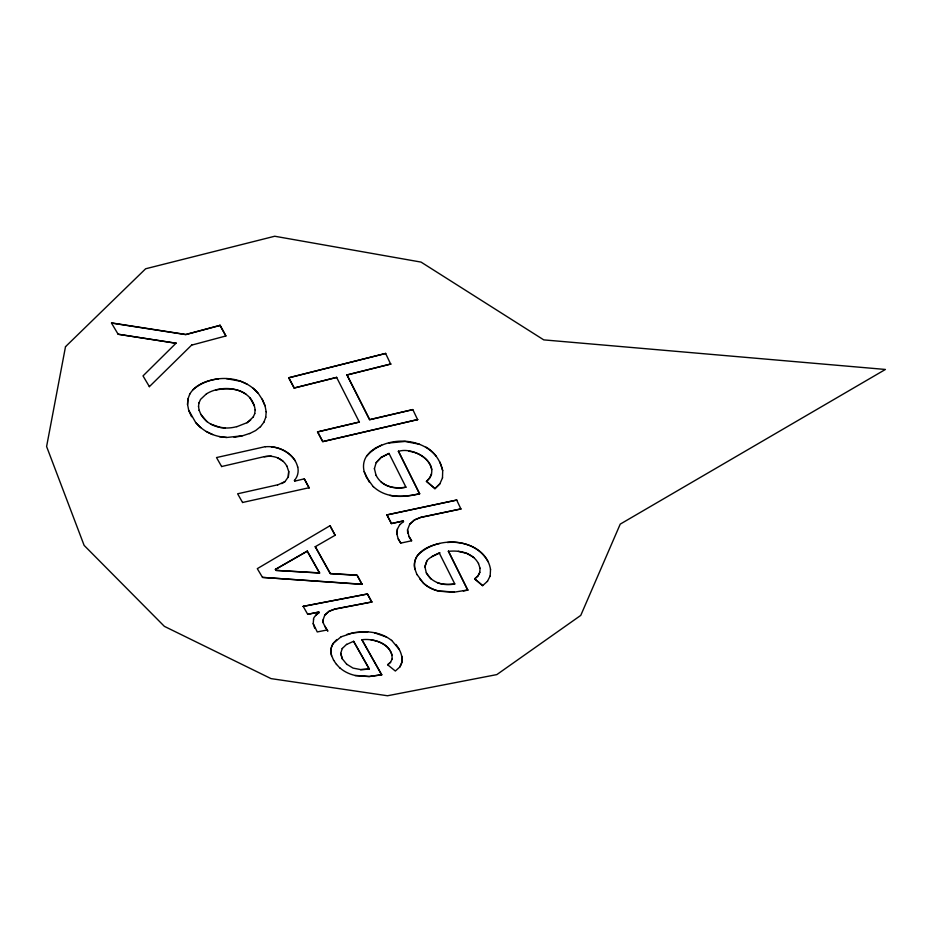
<?xml version="1.0" encoding="UTF-8"?>
<svg xmlns="http://www.w3.org/2000/svg" width="932" height="932" viewBox="0 0 932 932"><rect width="100%" height="100%" fill="white"/><g stroke="black" fill="none" stroke-linecap="round" stroke-linejoin="round"><path stroke-width="1.4" d="M401.972 656.361L401.96 662.291L399.642 667.149L395.343 671.04L387.642 664.772L390.578 662.186M392.092 659.145C393.001 644.07 373.977 638.082 361.977 639.736L381.712 674.768L369.154 676.597L355.022 675.572M442.49 477.941L442.7 470.532L439.939 462.086M490.174 575.988L490.535 569.242M480.038 568.136L479.782 572.446L477.953 576.011L474.656 578.935L482.648 585.645L487.459 581.288M187.518 404.663L187.868 399.187L189.779 394.05M187.938 399.047L187.588 404.523L188.742 410.534L191.596 416.721M265.76 417.326L266.202 411.653M288.291 476.986L288.687 471.452L286.846 465.93M288.745 471.324L288.338 476.846L284.843 481.774L281.732 483.626M313.595 619.151L313.199 623.729L314.725 628.238M254.716 413.692L255.193 409.824M396.811 534.001L397.416 529.061L399.77 524.623M397.451 528.922L396.857 533.861L398.232 539.011L400.76 543.111L411.618 540.77L408.962 536.366M198.481 406.538L199.029 402.764M482.648 585.645L474.691 578.795L477.988 575.871L479.817 572.306M467.771 590.131L448.42 551.231L467.771 590.131L463.355 590.958M426.367 572.796C431.737 583.048 444.11 586.181 454.793 583.956C449.236 584.434 443.038 584.76 437.376 582.768M409.707 524.273L414.495 519.974L420.81 517.435L460.979 508.919L420.845 517.295L414.53 519.835L409.742 524.134L407.505 529.912L407.692 533.116M386.885 514.918L456.692 500.065L386.885 514.918L391.382 523.574L403.218 520.976L391.382 523.574M424.864 566.866L426.728 561.332C428.405 556.253 452.137 547.69 431.621 556.684M431.632 474.05L429.827 478L426.448 481.401L434.929 488.671L439.822 483.825M387.642 664.772L390.543 662.326L392.127 659.006M411.618 540.77L408.927 536.506L407.54 529.772M419.598 493.809L398.43 451.263L419.598 493.809C409.87 496.034 399.746 497.432 389.856 495.393M360.567 669.724L369.363 669.071L353.589 641.298L346.564 644.466M400.76 543.111L398.279 538.871M399.735 524.763L403.521 521.559L403.218 520.976M376.109 475.32C381.479 486.318 394.702 489.801 405.944 487.191C397.661 488.508 387.91 487.937 381.06 481.891M324.79 615.143L329.066 611.345L334.833 609.144L371.833 601.956L367.464 593.987L303.203 606.371L367.464 593.987M317.567 431.854L322.752 441.617L417.664 419.575L322.752 441.617L317.567 431.854L359.426 422.021L317.509 431.994M353.589 641.298L369.317 669.223M374.373 468.784L376.19 462.54L381.153 457.344L389.017 453.43L405.944 487.191M362.059 584.364L357.119 575.149L330.336 573.541L315.237 546.618L330.289 573.681L357.084 575.289L362.059 584.364L262.498 577.397L257.302 568.66L330.01 525.718L335.171 535.352L330.01 525.718M346.995 374.839L369.655 419.621L412.748 409.626L369.608 419.761L346.949 374.979L390.741 364.028L346.949 374.979M389.017 453.43L381.118 457.484L376.155 462.68M342.242 648.439L340.704 653.53L342.324 659.006M324.616 625.966C333.609 639.783 320.934 621.889 322.973 620.176L324.825 615.004L329.101 611.206L334.868 609.004L371.833 601.956M307.7 614.316L318.616 612.103L307.7 614.316L303.203 606.371M315.529 615.469C325.478 607.489 312.628 616.553 313.548 619.302M275.453 569.289L275.965 570.396L319.571 573.029L307.304 551.127L275.406 569.429L307.304 551.127M288.71 377.798L385.615 353.449L288.71 377.798L294.139 388.027L336.627 377.402L294.139 388.027M426.763 561.192L424.899 566.714L426.332 572.947L430.933 578.97M304.298 478.85L309.109 487.855L304.298 478.85L294.733 481.122L294.454 480.388A25.968 19.409 20.7 0 0 297.751 466.979M275.965 570.396L319.618 572.889M262.498 577.397L362.105 584.213M294.733 481.122L294.454 480.388M263.838 422.336L265.806 417.187M309.156 487.716L242.67 502.453M271.305 456.086L264.187 456.657L221.734 466.501M253.201 417.093L254.774 413.552M442.525 477.801L439.788 483.964L434.929 488.671M198.97 402.892L200.566 399.385L206.555 393.712M225.894 335.963L220.057 325.326L225.894 335.963L191.677 345.12M399.607 667.3C404.698 660.054 400.946 650.711 395.949 644.49M487.436 581.428L490.209 575.848M118.131 334.238L176.066 343.244L118.131 334.238L111.479 323.043L185.736 334.611L219.999 325.454M176.125 343.116L143.015 375.899L149.365 386.605M189.709 394.178C195.592 384.112 207.638 380.279 218.542 378.788M260.459 426.763L263.896 422.196M253.259 416.965L247.027 422.79M366.602 456.167C383.495 436.537 419.586 435.71 436.234 456.261M336.825 639.538L333.586 642.94A28.111 19.386 15.2 0 0 331.606 655.499L333.668 660.415M149.295 386.733L191.747 344.991M426.448 481.401C443.923 465.348 414.484 445.927 398.383 451.403M342.195 648.59L346.611 644.315M192.982 389.716C210.923 373.988 242.46 374.384 258.117 393.327M260.517 426.623L255.671 430.537L249.508 433.625M250.696 420.006L247.085 422.662L236.798 426.716M341.252 636.649L333.54 643.08A28.111 19.386 15.2 0 0 331.559 655.65M284.889 481.634L277.585 484.966M315.191 546.758L335.217 535.213M381.607 445.088L375.34 448.082L370.342 451.764L366.649 456.028A31.222 23.883 16.1 0 0 364.179 471.522L366.427 477.3L373.278 486.714M341.205 636.789L353.438 632.688L367.767 631.779M206.496 393.84C222.713 383.646 252.537 387.619 255.135 409.964M249.566 433.485L242.029 435.955L234.095 437.294M439.601 543.472C431.458 545.278 423.081 548.435 417.734 555.169A29.836 21.844 13.2 0 0 414.973 569.196L416.965 574.613M220.057 325.326L185.806 334.483L111.56 322.915M346.774 634.482C361.534 630.207 379.161 630.393 391.615 640.47M277.643 484.826L237.625 493.797L242.611 502.593M419.633 493.669C409.905 495.894 399.781 497.292 389.902 495.253A27.727 21.168 16.1 0 1 373.324 486.574M467.806 589.979L454.233 592.17L439.112 591.214A26.504 19.362 13.2 0 1 423.361 583.129L417 574.473M327.272 629.939L317.241 631.943L313.234 623.578M381.712 674.768L369.2 676.457L355.057 675.432A24.978 17.184 15.2 0 1 340.04 667.999M242.075 435.815L226.488 437.504L219.276 436.619M388.993 442.98L405.036 441.442L419.575 444.261M265.434 446.626L216.515 457.554L221.676 466.641M216.014 389.984C226.115 387.98 237.578 388.05 246.223 394.376M236.856 426.588C223.831 430.339 207.848 426.856 200.939 414.309M264.14 456.797C272.761 454.863 282.536 457.915 286.8 466.058M369.363 669.071L360.602 669.572L353.018 668.093L346.914 664.33M447.418 542.517C465.499 540.537 487.331 549.624 490.512 569.382M448.385 551.371C459.558 550.055 472.815 552.793 478.477 563.557M454.268 592.018L439.147 591.074A26.504 19.362 13.2 0 1 423.396 582.989L419.808 578.97M265.375 446.766C278.936 445.461 294.337 453.22 297.704 467.118M225.393 427.893L220.173 427.392L210.97 424.2M226.243 378.602L240.771 381.305L247.283 384.275M226.546 437.376C214.756 436.945 203.351 431.749 195.825 422.557M271.352 446.847C280.882 447.779 289.969 452.824 295.293 460.851M408.612 451.216C419.016 452.265 429.501 458.835 431.714 469.6M458.229 551.325L466.862 553.387L473.782 557.499M371.099 639.946C380.093 641.065 389.658 646.074 392.104 655.406M374.478 632.793L386.535 637.08M206.368 431.551L212.589 434.533M277.62 457.763L282.897 461.142M425.982 447.104C434.685 452.137 440.556 460.909 442.665 470.672M426.483 481.262L434.964 488.531M391.661 640.319L399.304 649.569M207.009 421.707L200.869 414.437L199.168 410.278M253.166 388.166L258.176 393.199L262.183 399.339L264.979 405.77M200.695 427.683L195.767 422.697L188.812 410.395M336.522 664.341L339.994 668.139M346.867 664.469L342.37 658.866L340.739 653.379M249.834 397.533L254.448 405.944M333.703 660.264L336.475 664.481M488.053 561.681C474.807 537.042 435.978 536.413 417.699 555.309A29.836 21.844 13.2 0 0 414.938 569.347M369.445 482.345L364.132 471.65M318.616 612.103L318.884 612.767M307.257 551.266L319.571 573.029M361.942 639.876L381.677 674.908M367.418 594.138L371.798 602.107M288.757 377.67L294.197 387.887M386.931 514.779L391.428 523.435M403.172 521.116L403.474 521.699M336.627 377.402L359.379 422.161M439.31 553.084L454.793 583.956M385.615 353.449L390.706 364.167M412.783 409.498L417.629 419.703M456.692 500.065L460.956 509.058M262.241 399.211L265.038 405.641L266.156 411.781M478.512 563.406L480.003 568.287M374.419 468.645L376.074 475.46M198.551 406.41L199.099 410.406M323.02 620.036L323.334 622.914M65.508 346.681L46.6 446.521L84.125 545.395L164.381 626.362L271.026 678.613L387.514 695.761L496.838 674.593L580.764 615.388L620.234 524.122L885.4 369.456L543.752 339.877L421.031 262.09L274.73 236.239L145.637 268.777L65.508 346.681"/></g></svg>
